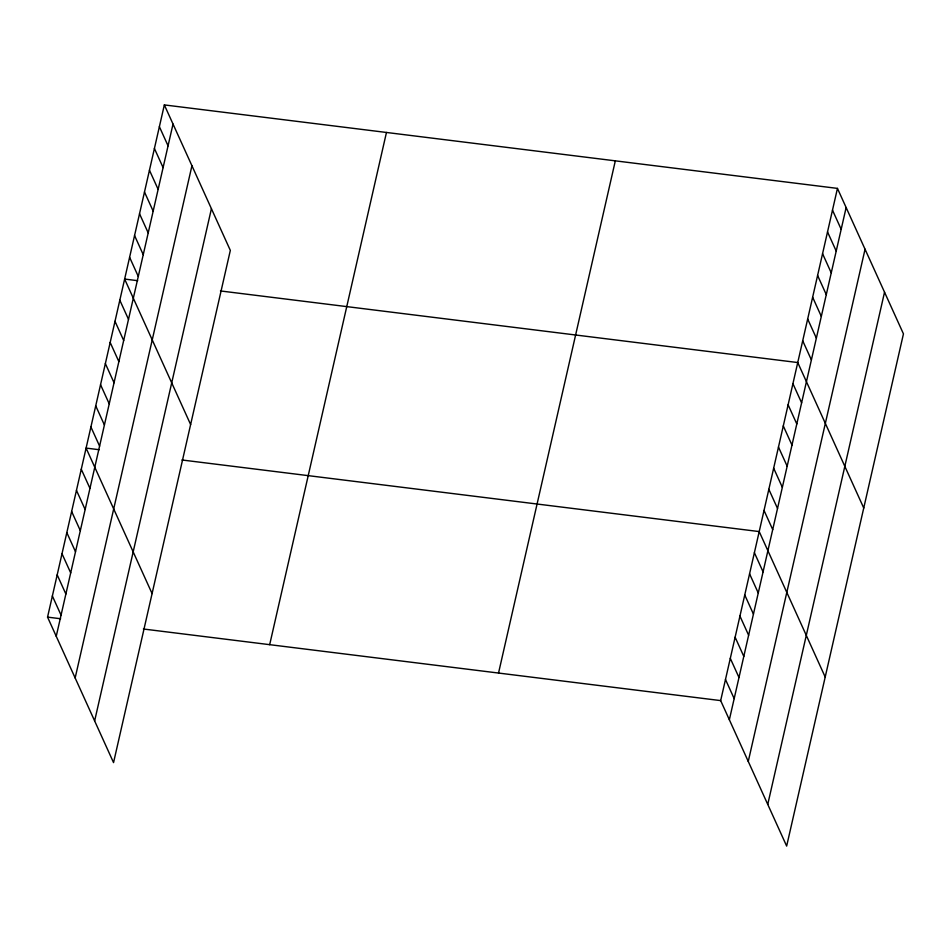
<?xml version="1.0" encoding="UTF-8"?>
<svg xmlns="http://www.w3.org/2000/svg" width="951" height="951" viewBox="0 0 951 951"><rect width="100%" height="100%" fill="white"/><g stroke="black" fill="none" stroke-linecap="round" stroke-linejoin="round"><path stroke-width="1.43" d="M164.345 104.919L230.332 250.398L113.549 762.607L47.55 617.128L164.345 104.919L837.451 188.393L903.45 333.872L786.655 846.081L720.668 700.602L837.451 188.393M56.24 636.278L173.023 124.07M75.153 677.968L191.936 165.759M94.636 720.917L211.419 208.709M269.68 644.671L386.463 132.462M498.538 673.046L615.321 160.838M729.358 719.752L846.14 207.544M748.259 761.442L865.053 249.233M767.754 804.391L884.537 292.183M137.693 280.688L124.629 279.059L190.628 424.55M220.454 290.947L797.746 362.545L863.746 508.024M99.154 449.716L86.089 448.087L152.089 593.579M181.914 459.975L759.207 531.573L825.206 677.053M47.55 617.128L60.614 618.744M143.375 629.003L720.668 700.602M832.494 210.159L841.183 229.31M827.525 231.925L836.214 251.076M822.567 253.691L831.245 272.854M817.598 275.469L826.288 294.62M812.641 297.235L821.319 316.386M807.672 319.001L816.362 338.152M802.703 340.767L811.393 359.918M792.932 383.669L801.61 402.82M788.106 404.793L796.795 423.944M783.291 425.929L791.981 445.08M778.477 447.053L787.166 466.204M773.662 468.189L782.34 487.34M768.836 489.313L777.526 508.464M764.022 510.437L772.711 529.588M754.393 552.697L763.071 571.848M749.566 573.822L758.256 592.984M744.752 594.957L753.442 614.108M739.937 616.082L748.627 635.232M735.123 637.218L743.801 656.368M730.297 658.342L738.986 677.492M725.482 679.466L734.172 698.616M159.376 126.685L168.065 145.836M154.407 148.451L163.096 167.602M149.45 170.217L158.139 189.368M144.481 191.995L153.17 211.146M139.524 213.761L148.213 232.912M134.555 235.527L143.244 254.678M129.598 257.293L138.287 276.444M119.814 300.195L128.504 319.346M115 321.319L123.678 340.47M110.173 342.455L118.863 361.606M105.359 363.579L114.049 382.73M100.544 384.703L109.234 403.854M95.73 405.839L104.408 424.99M90.904 426.963L99.593 446.114M81.275 469.223L89.965 488.374M76.46 490.347L85.138 509.498M71.634 511.483L80.324 530.634M66.82 532.608L75.509 551.758M62.005 553.732L70.695 572.882M57.191 574.868L65.869 594.018M52.364 595.992L61.054 615.142"/></g></svg>
